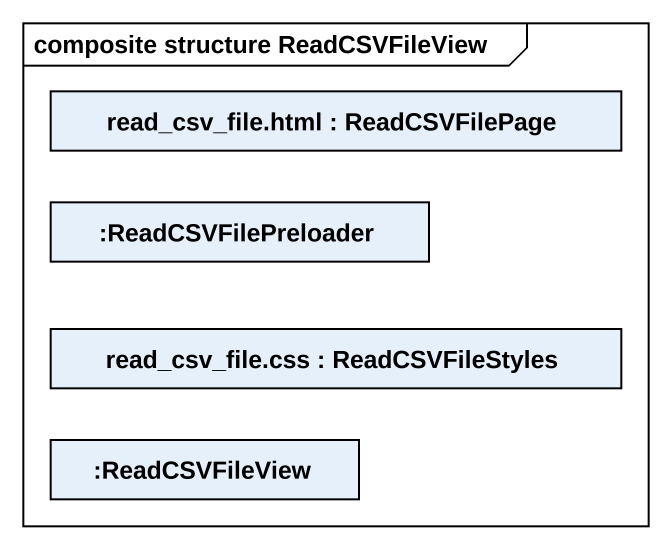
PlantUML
@startuml
mainframe composite structure ReadCSVFileView
rectangle "read_csv_file.html : ReadCSVFilePage" as read_csv_file_html
rectangle ":ReadCSVFilePreloader" as ReadCSVFilePreloader
rectangle "read_csv_file.css : ReadCSVFileStyles" as read_csv_file_css
rectangle ":ReadCSVFileView" as ReadCSVFileView
@enduml
